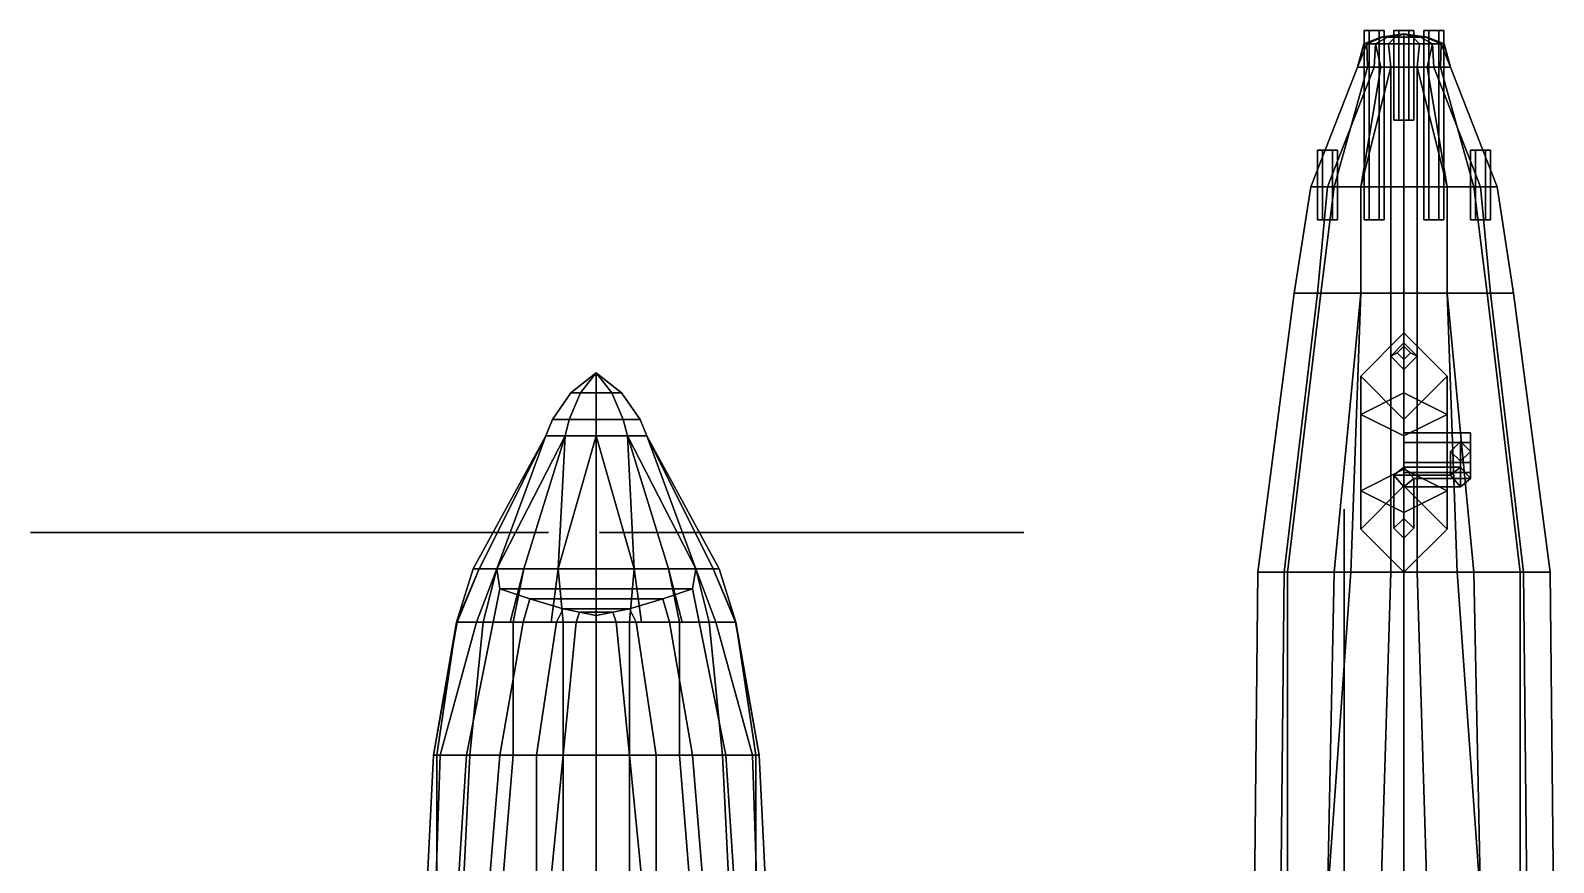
# Model space of a CAD drawing. Header units: millimetres. Extents: x -8 to 8, y -5.7 to 14.
# Drawn here: x -4.132 to 0.45, y 3.257 to 5.76 of the extents above; entities that cross this region are included whole.
import ezdxf

# ---------------------------------------------------------------- set-up
doc = ezdxf.new("R2010")
doc.units = ezdxf.units.MM
for name, color, linetype in [('cab', 3, 'Continuous'), ('doors', 5, 'Continuous'), ('hull_addons', 6, 'Continuous'), ('prop', 1, 'Continuous'), ('shassis', 3, 'Continuous'), ('wheels', 2, 'Continuous')]:
    doc.layers.add(name, color=color, linetype=linetype)

msp = doc.modelspace()

# ---------------------------------------------------------------- linework, layer by layer
for points in [[(-2.85, 3.98, 0.18), (-2.85, 3.98, 0.28), (-2.7819, 4.14, 0.2943), (-2.8, 4.14, 0.18)], [(-2.85, 3.98, 0.28), (-2.77, 3.98, 0.4386), (-2.7293, 4.14, 0.3975), (-2.7819, 4.14, 0.2943)], [(-2.8485, 3.98, 0.09), (-2.85, 3.98, 0.18), (-2.8, 4.14, 0.18), (-2.7819, 4.14, 0.0657)], [(-2.79, 3.98, -0.09), (-2.8485, 3.98, 0.09), (-2.7819, 4.14, 0.0657), (-2.7293, 4.14, -0.0375)], [(-2.6886, 3.98, -0.176), (-2.79, 3.98, -0.09), (-2.7293, 4.14, -0.0375), (-2.6475, 4.14, -0.1193)], [(-2.77, 3.98, 0.4386), (-2.68, 3.98, 0.536), (-2.6475, 4.14, 0.4793), (-2.7293, 4.14, 0.3975)], [(-2.566, 3.98, -0.2385), (-2.6886, 3.98, -0.176), (-2.6475, 4.14, -0.1193), (-2.5443, 4.14, -0.1719)], [(-2.68, 3.98, 0.536), (-2.53, 3.98, 0.5985), (-2.5443, 4.14, 0.5319), (-2.6475, 4.14, 0.4793)], [(-2.43, 3.98, -0.26), (-2.566, 3.98, -0.2385), (-2.5443, 4.14, -0.1719), (-2.43, 4.14, -0.19)], [(-2.53, 3.98, 0.5985), (-2.43, 3.98, 0.6), (-2.43, 4.14, 0.55), (-2.5443, 4.14, 0.5319)], [(-2.43, 3.98, 0.6), (-2.33, 3.98, 0.5985), (-2.3157, 4.14, 0.5319), (-2.43, 4.14, 0.55)], [(-2.294, 3.98, -0.2385), (-2.43, 3.98, -0.26), (-2.43, 4.14, -0.19), (-2.3157, 4.14, -0.1719)], [(-2.33, 3.98, 0.5985), (-2.18, 3.98, 0.536), (-2.2125, 4.14, 0.4793), (-2.3157, 4.14, 0.5319)], [(-2.1714, 3.98, -0.176), (-2.294, 3.98, -0.2385), (-2.3157, 4.14, -0.1719), (-2.2125, 4.14, -0.1193)], [(-2.18, 3.98, 0.536), (-2.09, 3.98, 0.4386), (-2.1307, 4.14, 0.3975), (-2.2125, 4.14, 0.4793)], [(-2.07, 3.98, -0.09), (-2.1714, 3.98, -0.176), (-2.2125, 4.14, -0.1193), (-2.1307, 4.14, -0.0375)], [(-2.09, 3.98, 0.4386), (-2.01, 3.98, 0.28), (-2.0781, 4.14, 0.2943), (-2.1307, 4.14, 0.3975)], [(-2.0115, 3.98, 0.09), (-2.07, 3.98, -0.09), (-2.1307, 4.14, -0.0375), (-2.0781, 4.14, 0.0657)], [(-2.01, 3.98, 0.28), (-2.01, 3.98, 0.18), (-2.06, 4.14, 0.18), (-2.0781, 4.14, 0.2943)], [(-2.01, 3.98, 0.18), (-2.0115, 3.98, 0.09), (-2.0781, 4.14, 0.0657), (-2.06, 4.14, 0.18)], [(-2.92, 3.58, 0.24), (-2.91, 3.58, 0.3), (-2.85, 3.98, 0.28), (-2.85, 3.98, 0.18)], [(-2.9, 3.58, -0.11), (-2.92, 3.58, -0.03), (-2.8485, 3.98, 0.09), (-2.79, 3.98, -0.09)], [(-2.92, 3.58, -0.03), (-2.92, 3.58, 0.24), (-2.85, 3.98, 0.18), (-2.8485, 3.98, 0.09)], [(-2.91, 3.58, 0.3), (-2.81, 3.58, 0.5), (-2.77, 3.98, 0.4386), (-2.85, 3.98, 0.28)], [(-2.81, 3.58, 0.5), (-2.68, 3.58, 0.61), (-2.68, 3.98, 0.536), (-2.77, 3.98, 0.4386)], [(-2.68, 3.58, 0.61), (-2.53, 3.58, 0.67), (-2.53, 3.98, 0.5985), (-2.68, 3.98, 0.536)], [(-2.53, 3.58, 0.67), (-2.43, 3.58, 0.67), (-2.43, 3.98, 0.6), (-2.53, 3.98, 0.5985)], [(-2.33, 3.98, 0.5985), (-2.43, 3.98, 0.6), (-2.43, 3.58, 0.67), (-2.33, 3.58, 0.67)], [(-2.18, 3.98, 0.536), (-2.33, 3.98, 0.5985), (-2.33, 3.58, 0.67), (-2.18, 3.58, 0.61)], [(-2.09, 3.98, 0.4386), (-2.18, 3.98, 0.536), (-2.18, 3.58, 0.61), (-2.05, 3.58, 0.5)], [(-2.01, 3.98, 0.28), (-2.09, 3.98, 0.4386), (-2.05, 3.58, 0.5), (-1.95, 3.58, 0.3)], [(-2.07, 3.98, -0.09), (-2.0115, 3.98, 0.09), (-1.94, 3.58, -0.03), (-1.96, 3.58, -0.11)], [(-2.0115, 3.98, 0.09), (-2.01, 3.98, 0.18), (-1.94, 3.58, 0.24), (-1.94, 3.58, -0.03)], [(-2.01, 3.98, 0.18), (-2.01, 3.98, 0.28), (-1.95, 3.58, 0.3), (-1.94, 3.58, 0.24)], [(-2.95, 2.97), (-2.95, 2.97, 0.26), (-2.92, 3.58, 0.24), (-2.92, 3.58, -0.03)], [(-2.92, 2.97, -0.17), (-2.95, 2.97), (-2.92, 3.58, -0.03), (-2.9, 3.58, -0.11)], [(-2.95, 2.97, 0.26), (-2.91, 2.97, 0.38), (-2.91, 3.58, 0.3), (-2.92, 3.58, 0.24)], [(-2.91, 2.97, 0.38), (-2.84, 2.97, 0.5), (-2.81, 3.58, 0.5), (-2.91, 3.58, 0.3)], [(-2.84, 2.97, 0.5), (-2.73, 2.97, 0.61), (-2.68, 3.58, 0.61), (-2.81, 3.58, 0.5)], [(-2.73, 2.97, 0.61), (-2.59, 2.97, 0.67), (-2.53, 3.58, 0.67), (-2.68, 3.58, 0.61)], [(-2.59, 2.97, 0.67), (-2.43, 2.97, 0.69), (-2.43, 3.58, 0.67), (-2.53, 3.58, 0.67)], [(-2.33, 3.58, 0.67), (-2.43, 3.58, 0.67), (-2.43, 2.97, 0.69), (-2.27, 2.97, 0.67)], [(-2.18, 3.58, 0.61), (-2.33, 3.58, 0.67), (-2.27, 2.97, 0.67), (-2.13, 2.97, 0.61)], [(-2.05, 3.58, 0.5), (-2.18, 3.58, 0.61), (-2.13, 2.97, 0.61), (-2.02, 2.97, 0.5)], [(-1.95, 3.58, 0.3), (-2.05, 3.58, 0.5), (-2.02, 2.97, 0.5), (-1.95, 2.97, 0.38)], [(-1.96, 3.58, -0.11), (-1.94, 3.58, -0.03), (-1.91, 2.97), (-1.94, 2.97, -0.17)], [(-1.94, 3.58, 0.24), (-1.95, 3.58, 0.3), (-1.95, 2.97, 0.38), (-1.91, 2.97, 0.26)], [(-1.94, 3.58, -0.03), (-1.94, 3.58, 0.24), (-1.91, 2.97, 0.26), (-1.91, 2.97)]]:
    msp.add_3dface(points)
at = {"layer": 'cab'}
for points in [[(-0.07, 5.74, -0.06), (-0.1212, 5.72, -0.06), (-0.112, 5.72, -0.0136), (-0.0647, 5.74, -0.0332)], [(-0.0647, 5.74, -0.0868), (-0.112, 5.72, -0.1064), (-0.1212, 5.72, -0.06), (-0.07, 5.74, -0.06)], [(-0.105, 5.76, 0.386), (-0.12, 5.76, 0.36), (-0.12, 5.19, 0.36), (-0.105, 5.19, 0.386)], [(-0.12, 5.76, 0.36), (-0.105, 5.76, 0.334), (-0.105, 5.19, 0.334), (-0.12, 5.19, 0.36)], [(-0.075, 5.76, 0.334), (-0.105, 5.76, 0.334), (-0.12, 5.76, 0.36), (-0.06, 5.76, 0.36)], [(-0.06, 5.76, 0.36), (-0.12, 5.76, 0.36), (-0.105, 5.76, 0.386), (-0.075, 5.76, 0.386)], [(-0.0647, 5.74, -0.0332), (-0.112, 5.72, -0.0136), (-0.0857, 5.72, 0.0257), (-0.0495, 5.74, -0.0105)], [(-0.0495, 5.74, -0.1095), (-0.0857, 5.72, -0.1457), (-0.112, 5.72, -0.1064), (-0.0647, 5.74, -0.0868)], [(-0.075, 5.76, 0.386), (-0.105, 5.76, 0.386), (-0.105, 5.19, 0.386), (-0.075, 5.19, 0.386)], [(-0.105, 5.76, 0.334), (-0.075, 5.76, 0.334), (-0.075, 5.19, 0.334), (-0.105, 5.19, 0.334)], [(-0.0495, 5.74, -0.0105), (-0.0857, 5.72, 0.0257), (-0.0464, 5.72, 0.052), (-0.0268, 5.74, 0.0047)], [(-0.0268, 5.74, -0.1247), (-0.0464, 5.72, -0.172), (-0.0857, 5.72, -0.1457), (-0.0495, 5.74, -0.1095)], [(-0.06, 5.76, 0.36), (-0.075, 5.76, 0.386), (-0.075, 5.19, 0.386), (-0.06, 5.19, 0.36)], [(-0.075, 5.76, 0.334), (-0.06, 5.76, 0.36), (-0.06, 5.19, 0.36), (-0.075, 5.19, 0.334)], [(0, 5.75, -0.06), (-0.07, 5.74, -0.06), (-0.0647, 5.74, -0.0332), (0, 5.75, -0.06)], [(0, 5.75, -0.06), (-0.0647, 5.74, -0.0868), (-0.07, 5.74, -0.06), (0, 5.75, -0.06)], [(0, 5.75, -0.06), (-0.0647, 5.74, -0.0332), (-0.0495, 5.74, -0.0105), (0, 5.75, -0.06)], [(0, 5.75, -0.06), (-0.0495, 5.74, -0.1095), (-0.0647, 5.74, -0.0868), (0, 5.75, -0.06)], [(0, 5.75, -0.06), (-0.0495, 5.74, -0.0105), (-0.0268, 5.74, 0.0047), (0, 5.75, -0.06)], [(0, 5.75, -0.06), (-0.0268, 5.74, -0.1247), (-0.0495, 5.74, -0.1095), (0, 5.75, -0.06)], [(-0.0268, 5.74, 0.0047), (-0.0464, 5.72, 0.052), (0, 5.72, 0.0612), (0, 5.74, 0.01)], [(0, 5.74, -0.13), (0, 5.72, -0.1812), (-0.0464, 5.72, -0.172), (-0.0268, 5.74, -0.1247)], [(-0.015, 5.76, 0.246), (-0.03, 5.76, 0.22), (-0.03, 5.49, 0.22), (-0.015, 5.49, 0.246)], [(-0.03, 5.76, 0.22), (-0.015, 5.76, 0.194), (-0.015, 5.49, 0.194), (-0.03, 5.49, 0.22)], [(0.03, 5.76, 0.22), (-0.03, 5.76, 0.22), (-0.015, 5.76, 0.246), (0.015, 5.76, 0.246)], [(0.015, 5.76, 0.194), (-0.015, 5.76, 0.194), (-0.03, 5.76, 0.22), (0.03, 5.76, 0.22)], [(0, 5.75, -0.06), (-0.0268, 5.74, 0.0047), (0, 5.74, 0.01), (0, 5.75, -0.06)], [(0, 5.75, -0.06), (0, 5.74, -0.13), (-0.0268, 5.74, -0.1247), (0, 5.75, -0.06)], [(0.015, 5.76, 0.246), (-0.015, 5.76, 0.246), (-0.015, 5.49, 0.246), (0.015, 5.49, 0.246)], [(-0.015, 5.76, 0.194), (0.015, 5.76, 0.194), (0.015, 5.49, 0.194), (-0.015, 5.49, 0.194)], [(0, 5.75, -0.06), (0, 5.74, 0.01), (0.0268, 5.74, 0.0047), (0, 5.75, -0.06)], [(0, 5.75, -0.06), (0.0268, 5.74, 0.0047), (0.0495, 5.74, -0.0105), (0, 5.75, -0.06)], [(0, 5.75, -0.06), (0.0495, 5.74, -0.0105), (0.0647, 5.74, -0.0332), (0, 5.75, -0.06)], [(0, 5.75, -0.06), (0.0647, 5.74, -0.0332), (0.07, 5.74, -0.06), (0, 5.75, -0.06)], [(0, 5.75, -0.06), (0.07, 5.74, -0.06), (0.0647, 5.74, -0.0868), (0, 5.75, -0.06)], [(0, 5.75, -0.06), (0.0647, 5.74, -0.0868), (0.0495, 5.74, -0.1095), (0, 5.75, -0.06)], [(0, 5.75, -0.06), (0.0495, 5.74, -0.1095), (0.0268, 5.74, -0.1247), (0, 5.75, -0.06)], [(0, 5.75, -0.06), (0.0268, 5.74, -0.1247), (0, 5.74, -0.13), (0, 5.75, -0.06)], [(0, 5.74, 0.01), (0, 5.72, 0.0612), (0.0464, 5.72, 0.052), (0.0268, 5.74, 0.0047)], [(0.0268, 5.74, -0.1247), (0.0464, 5.72, -0.172), (0, 5.72, -0.1812), (0, 5.74, -0.13)], [(0.03, 5.76, 0.22), (0.015, 5.76, 0.246), (0.015, 5.49, 0.246), (0.03, 5.49, 0.22)], [(0.015, 5.76, 0.194), (0.03, 5.76, 0.22), (0.03, 5.49, 0.22), (0.015, 5.49, 0.194)], [(0.0268, 5.74, 0.0047), (0.0464, 5.72, 0.052), (0.0857, 5.72, 0.0257), (0.0495, 5.74, -0.0105)], [(0.0495, 5.74, -0.1095), (0.0857, 5.72, -0.1457), (0.0464, 5.72, -0.172), (0.0268, 5.74, -0.1247)], [(0.0495, 5.74, -0.0105), (0.0857, 5.72, 0.0257), (0.112, 5.72, -0.0136), (0.0647, 5.74, -0.0332)], [(0.0647, 5.74, -0.0868), (0.112, 5.72, -0.1064), (0.0857, 5.72, -0.1457), (0.0495, 5.74, -0.1095)], [(0.075, 5.76, 0.386), (0.06, 5.76, 0.36), (0.06, 5.19, 0.36), (0.075, 5.19, 0.386)], [(0.06, 5.76, 0.36), (0.075, 5.76, 0.334), (0.075, 5.19, 0.334), (0.06, 5.19, 0.36)], [(0.105, 5.76, 0.334), (0.075, 5.76, 0.334), (0.06, 5.76, 0.36), (0.12, 5.76, 0.36)], [(0.12, 5.76, 0.36), (0.06, 5.76, 0.36), (0.075, 5.76, 0.386), (0.105, 5.76, 0.386)], [(0.0647, 5.74, -0.0332), (0.112, 5.72, -0.0136), (0.1212, 5.72, -0.06), (0.07, 5.74, -0.06)], [(0.07, 5.74, -0.06), (0.1212, 5.72, -0.06), (0.112, 5.72, -0.1064), (0.0647, 5.74, -0.0868)], [(0.105, 5.76, 0.386), (0.075, 5.76, 0.386), (0.075, 5.19, 0.386), (0.105, 5.19, 0.386)], [(0.075, 5.76, 0.334), (0.105, 5.76, 0.334), (0.105, 5.19, 0.334), (0.075, 5.19, 0.334)], [(0.12, 5.76, 0.36), (0.105, 5.76, 0.386), (0.105, 5.19, 0.386), (0.12, 5.19, 0.36)], [(0.105, 5.76, 0.334), (0.12, 5.76, 0.36), (0.12, 5.19, 0.36), (0.105, 5.19, 0.334)], [(-0.1212, 5.72, -0.06), (-0.14, 5.65, -0.03), (-0.14, 5.65, 0.05), (-0.112, 5.72, -0.0136)], [(-0.112, 5.72, -0.0136), (-0.14, 5.65, 0.05), (-0.09, 5.65, 0.12), (-0.0857, 5.72, 0.0257)], [(-0.112, 5.72, -0.1064), (-0.11, 5.65, -0.14), (-0.14, 5.65, -0.03), (-0.1212, 5.72, -0.06)], [(-0.0857, 5.72, -0.1457), (-0.07, 5.65, -0.22), (-0.11, 5.65, -0.14), (-0.112, 5.72, -0.1064)], [(-0.0857, 5.72, 0.0257), (-0.09, 5.65, 0.12), (-0.04, 5.65, 0.14), (-0.0464, 5.72, 0.052)], [(-0.0464, 5.72, -0.172), (-0.04, 5.65, -0.25), (-0.07, 5.65, -0.22), (-0.0857, 5.72, -0.1457)], [(-0.0464, 5.72, 0.052), (-0.04, 5.65, 0.14), (0, 5.65, 0.14), (0, 5.72, 0.0612)], [(0, 5.72, -0.1812), (0, 5.65, -0.25), (-0.04, 5.65, -0.25), (-0.0464, 5.72, -0.172)], [(0, 5.72, 0.0612), (0, 5.65, 0.14), (0.04, 5.65, 0.14), (0.0464, 5.72, 0.052)], [(0.0464, 5.72, -0.172), (0.04, 5.65, -0.25), (0, 5.65, -0.25), (0, 5.72, -0.1812)], [(0.0464, 5.72, 0.052), (0.04, 5.65, 0.14), (0.09, 5.65, 0.12), (0.0857, 5.72, 0.0257)], [(0.0857, 5.72, -0.1457), (0.07, 5.65, -0.22), (0.04, 5.65, -0.25), (0.0464, 5.72, -0.172)], [(0.112, 5.72, -0.1064), (0.11, 5.65, -0.14), (0.07, 5.65, -0.22), (0.0857, 5.72, -0.1457)], [(0.0857, 5.72, 0.0257), (0.09, 5.65, 0.12), (0.14, 5.65, 0.05), (0.112, 5.72, -0.0136)], [(0.1212, 5.72, -0.06), (0.14, 5.65, -0.03), (0.11, 5.65, -0.14), (0.112, 5.72, -0.1064)], [(0.112, 5.72, -0.0136), (0.14, 5.65, 0.05), (0.14, 5.65, -0.03), (0.1212, 5.72, -0.06)], [(-0.14, 5.65, -0.03), (-0.28, 5.29, 0.01), (-0.28, 5.29, 0.17), (-0.14, 5.65, 0.05)], [(-0.11, 5.65, -0.14), (-0.21, 5.29, -0.24), (-0.28, 5.29, 0.01), (-0.14, 5.65, -0.03)], [(-0.14, 5.65, 0.05), (-0.28, 5.29, 0.17), (-0.23, 5.29, 0.28), (-0.09, 5.65, 0.12)], [(-0.09, 5.65, 0.12), (-0.23, 5.29, 0.28), (-0.13, 5.29, 0.36), (-0.04, 5.65, 0.14)], [(-0.07, 5.65, -0.22), (-0.13, 5.29, -0.36), (-0.21, 5.29, -0.24), (-0.11, 5.65, -0.14)], [(-0.04, 5.65, -0.25), (-0.04, 5.29, -0.41), (-0.13, 5.29, -0.36), (-0.07, 5.65, -0.22)], [(-0.04, 5.65, 0.14), (-0.13, 5.29, 0.36), (0, 5.29, 0.39), (0, 5.65, 0.14)], [(0.04, 5.65, -0.25), (0.04, 5.29, -0.41), (-0.04, 5.29, -0.41), (-0.04, 5.65, -0.25)], [(0.13, 5.29, 0.36), (0.04, 5.65, 0.14), (0, 5.65, 0.14), (0, 5.29, 0.39)], [(0.04, 5.29, -0.41), (0.04, 5.65, -0.25), (0.07, 5.65, -0.22), (0.13, 5.29, -0.36)], [(0.23, 5.29, 0.28), (0.09, 5.65, 0.12), (0.04, 5.65, 0.14), (0.13, 5.29, 0.36)], [(0.13, 5.29, -0.36), (0.07, 5.65, -0.22), (0.11, 5.65, -0.14), (0.21, 5.29, -0.24)], [(0.28, 5.29, 0.17), (0.14, 5.65, 0.05), (0.09, 5.65, 0.12), (0.23, 5.29, 0.28)], [(0.21, 5.29, -0.24), (0.11, 5.65, -0.14), (0.14, 5.65, -0.03), (0.28, 5.29, 0.01)], [(0.28, 5.29, 0.01), (0.14, 5.65, -0.03), (0.14, 5.65, 0.05), (0.28, 5.29, 0.17)], [(-0.245, 5.4, 0.286), (-0.26, 5.4, 0.26), (-0.26, 5.19, 0.26), (-0.245, 5.19, 0.286)], [(-0.26, 5.4, 0.26), (-0.245, 5.4, 0.234), (-0.245, 5.19, 0.234), (-0.26, 5.19, 0.26)], [(-0.2, 5.4, 0.26), (-0.26, 5.4, 0.26), (-0.245, 5.4, 0.286), (-0.215, 5.4, 0.286)], [(-0.215, 5.4, 0.234), (-0.245, 5.4, 0.234), (-0.26, 5.4, 0.26), (-0.2, 5.4, 0.26)], [(-0.215, 5.4, 0.286), (-0.245, 5.4, 0.286), (-0.245, 5.19, 0.286), (-0.215, 5.19, 0.286)], [(-0.245, 5.4, 0.234), (-0.215, 5.4, 0.234), (-0.215, 5.19, 0.234), (-0.245, 5.19, 0.234)], [(-0.2, 5.4, 0.26), (-0.215, 5.4, 0.286), (-0.215, 5.19, 0.286), (-0.2, 5.19, 0.26)], [(-0.215, 5.4, 0.234), (-0.2, 5.4, 0.26), (-0.2, 5.19, 0.26), (-0.215, 5.19, 0.234)], [(0.215, 5.4, 0.286), (0.2, 5.4, 0.26), (0.2, 5.19, 0.26), (0.215, 5.19, 0.286)], [(0.2, 5.4, 0.26), (0.215, 5.4, 0.234), (0.215, 5.19, 0.234), (0.2, 5.19, 0.26)], [(0.26, 5.4, 0.26), (0.2, 5.4, 0.26), (0.215, 5.4, 0.286), (0.245, 5.4, 0.286)], [(0.245, 5.4, 0.234), (0.215, 5.4, 0.234), (0.2, 5.4, 0.26), (0.26, 5.4, 0.26)], [(0.245, 5.4, 0.286), (0.215, 5.4, 0.286), (0.215, 5.19, 0.286), (0.245, 5.19, 0.286)], [(0.215, 5.4, 0.234), (0.245, 5.4, 0.234), (0.245, 5.19, 0.234), (0.215, 5.19, 0.234)], [(0.26, 5.4, 0.26), (0.245, 5.4, 0.286), (0.245, 5.19, 0.286), (0.26, 5.19, 0.26)], [(0.245, 5.4, 0.234), (0.26, 5.4, 0.26), (0.26, 5.19, 0.26), (0.245, 5.19, 0.234)], [(-0.21, 5.29, -0.24), (-0.25, 4.97, -0.27), (-0.33, 4.97, 0.06), (-0.28, 5.29, 0.01)], [(-0.28, 5.29, 0.01), (-0.33, 4.97, 0.06), (-0.33, 4.97, 0.25), (-0.28, 5.29, 0.17)], [(-0.28, 5.29, 0.17), (-0.33, 4.97, 0.25), (-0.26, 4.97, 0.4), (-0.23, 5.29, 0.28)], [(-0.23, 5.29, 0.28), (-0.26, 4.97, 0.4), (-0.13, 4.97, 0.48), (-0.13, 5.29, 0.36)], [(-0.13, 5.29, -0.36), (-0.13, 4.97, -0.44), (-0.25, 4.97, -0.27), (-0.21, 5.29, -0.24)], [(-0.04, 5.29, -0.41), (-0.04, 4.97, -0.49), (-0.13, 4.97, -0.44), (-0.13, 5.29, -0.36)], [(-0.13, 5.29, 0.36), (-0.13, 4.97, 0.48), (0, 4.97, 0.51), (0, 5.29, 0.39)], [(0.04, 5.29, -0.41), (0.04, 4.97, -0.49), (-0.04, 4.97, -0.49), (-0.04, 5.29, -0.41)], [(0.13, 4.97, 0.48), (0.13, 5.29, 0.36), (0, 5.29, 0.39), (0, 4.97, 0.51)], [(0.04, 4.97, -0.49), (0.04, 5.29, -0.41), (0.13, 5.29, -0.36), (0.13, 4.97, -0.44)], [(0.13, 4.97, -0.44), (0.13, 5.29, -0.36), (0.21, 5.29, -0.24), (0.25, 4.97, -0.27)], [(0.26, 4.97, 0.4), (0.23, 5.29, 0.28), (0.13, 5.29, 0.36), (0.13, 4.97, 0.48)], [(0.25, 4.97, -0.27), (0.21, 5.29, -0.24), (0.28, 5.29, 0.01), (0.33, 4.97, 0.06)], [(0.33, 4.97, 0.25), (0.28, 5.29, 0.17), (0.23, 5.29, 0.28), (0.26, 4.97, 0.4)], [(0.33, 4.97, 0.06), (0.28, 5.29, 0.01), (0.28, 5.29, 0.17), (0.33, 4.97, 0.25)], [(-0.25, 4.97, -0.27), (-0.35, 4.13, -0.37), (-0.44, 4.13, -0.05), (-0.33, 4.97, 0.06)], [(-0.33, 4.97, 0.06), (-0.44, 4.13, -0.05), (-0.44, 4.13, 0.28), (-0.33, 4.97, 0.25)], [(-0.33, 4.97, 0.25), (-0.44, 4.13, 0.28), (-0.36, 4.13, 0.49), (-0.26, 4.97, 0.4)], [(-0.26, 4.97, 0.4), (-0.36, 4.13, 0.49), (-0.16, 4.13, 0.65), (-0.13, 4.97, 0.48)], [(-0.13, 4.97, -0.44), (-0.21, 4.13, -0.55), (-0.35, 4.13, -0.37), (-0.25, 4.97, -0.27)], [(-0.04, 4.97, -0.49), (-0.04, 4.13, -0.64), (-0.21, 4.13, -0.55), (-0.13, 4.97, -0.44)], [(-0.13, 4.97, 0.48), (-0.16, 4.13, 0.65), (0, 4.13, 0.68), (0, 4.97, 0.51)], [(0.04, 4.97, -0.49), (0.04, 4.13, -0.64), (-0.04, 4.13, -0.64), (-0.04, 4.97, -0.49)], [(0.16, 4.13, 0.65), (0.13, 4.97, 0.48), (0, 4.97, 0.51), (0, 4.13, 0.68)], [(0.04, 4.13, -0.64), (0.04, 4.97, -0.49), (0.13, 4.97, -0.44), (0.21, 4.13, -0.55)], [(0.21, 4.13, -0.55), (0.13, 4.97, -0.44), (0.25, 4.97, -0.27), (0.35, 4.13, -0.37)], [(0.36, 4.13, 0.49), (0.26, 4.97, 0.4), (0.13, 4.97, 0.48), (0.16, 4.13, 0.65)], [(0.35, 4.13, -0.37), (0.25, 4.97, -0.27), (0.33, 4.97, 0.06), (0.44, 4.13, -0.05)], [(0.44, 4.13, 0.28), (0.33, 4.97, 0.25), (0.26, 4.97, 0.4), (0.36, 4.13, 0.49)], [(0.44, 4.13, -0.05), (0.33, 4.97, 0.06), (0.33, 4.97, 0.25), (0.44, 4.13, 0.28)], [(-0.04, 4.78, -0.51), (0, 4.82, -0.51), (0, 4.81, -1.11), (-0.02, 4.79, -1.11)], [(0, 4.82, -0.51), (0.04, 4.78, -0.51), (0.02, 4.79, -1.11), (0, 4.81, -1.11)], [(0, 4.74, -0.51), (-0.04, 4.78, -0.51), (-0.02, 4.79, -1.11), (0, 4.77, -1.11)], [(0, 4.77, -1.11), (-0.02, 4.79, -1.11), (0, 4.81, -1.11), (0.02, 4.79, -1.11)], [(0.04, 4.78, -0.51), (0, 4.74, -0.51), (0, 4.77, -1.11), (0.02, 4.79, -1.11)], [(-0.44, 4.13, -0.05), (-0.45, 3.15, -0.05), (-0.45, 3.15, 0.25), (-0.44, 4.13, 0.28)], [(-0.35, 4.13, -0.37), (-0.35, 3.15, -0.44), (-0.45, 3.15, -0.05), (-0.44, 4.13, -0.05)], [(-0.44, 4.13, 0.28), (-0.45, 3.15, 0.25), (-0.37, 3.15, 0.5), (-0.36, 4.13, 0.49)], [(-0.36, 4.13, 0.49), (-0.37, 3.15, 0.5), (-0.23, 3.15, 0.68), (-0.16, 4.13, 0.65)], [(-0.21, 4.13, -0.55), (-0.23, 3.15, -0.62), (-0.35, 3.15, -0.44), (-0.35, 4.13, -0.37)], [(-0.04, 4.13, -0.64), (-0.07, 3.15, -0.71), (-0.23, 3.15, -0.62), (-0.21, 4.13, -0.55)], [(-0.16, 4.13, 0.65), (-0.23, 3.15, 0.68), (0, 3.15, 0.75), (0, 4.13, 0.68)], [(0.04, 4.13, -0.64), (0.07, 3.15, -0.71), (-0.07, 3.15, -0.71), (-0.04, 4.13, -0.64)], [(0.23, 3.15, 0.68), (0.16, 4.13, 0.65), (0, 4.13, 0.68), (0, 3.15, 0.75)], [(0.07, 3.15, -0.71), (0.04, 4.13, -0.64), (0.21, 4.13, -0.55), (0.23, 3.15, -0.62)], [(0.37, 3.15, 0.5), (0.36, 4.13, 0.49), (0.16, 4.13, 0.65), (0.23, 3.15, 0.68)], [(0.23, 3.15, -0.62), (0.21, 4.13, -0.55), (0.35, 4.13, -0.37), (0.35, 3.15, -0.44)], [(0.35, 3.15, -0.44), (0.35, 4.13, -0.37), (0.44, 4.13, -0.05), (0.45, 3.15, -0.05)], [(0.45, 3.15, 0.25), (0.44, 4.13, 0.28), (0.36, 4.13, 0.49), (0.37, 3.15, 0.5)], [(0.45, 3.15, -0.05), (0.44, 4.13, -0.05), (0.44, 4.13, 0.28), (0.45, 3.15, 0.25)]]:
    msp.add_3dface(points, dxfattribs=at)
at = {"layer": 'doors'}
msp.add_3dface([(-0.18, 3.19, -0.97), (-0.18, 4.32, -0.95), (-0.18, 4.32, -0.59), (-0.18, 3.19, -0.59)], dxfattribs=at)
at = {"layer": 'hull_addons'}
for points in [[(-2.74, 3.98, -0.36), (-2.79, 3.98, -0.09), (-2.7293, 4.14, -0.0375), (-2.72, 4.08, -0.22)], [(-2.72, 4.08, -0.22), (-2.7293, 4.14, -0.0375), (-2.1307, 4.14, -0.0375), (-2.14, 4.08, -0.22)], [(-2.14, 4.08, -0.22), (-2.1307, 4.14, -0.0375), (-2.07, 3.98, -0.09), (-2.12, 3.98, -0.36)], [(-2.65, 3.98, -0.49), (-2.74, 3.98, -0.36), (-2.72, 4.08, -0.22), (-2.63, 4.05, -0.35)], [(-2.63, 4.05, -0.35), (-2.72, 4.08, -0.22), (-2.14, 4.08, -0.22), (-2.23, 4.05, -0.35)], [(-2.23, 4.05, -0.35), (-2.14, 4.08, -0.22), (-2.12, 3.98, -0.36), (-2.21, 3.98, -0.49)], [(-2.55, 3.98, -0.54), (-2.65, 3.98, -0.49), (-2.63, 4.05, -0.35), (-2.53, 4.02, -0.45)], [(-2.53, 4.02, -0.45), (-2.63, 4.05, -0.35), (-2.23, 4.05, -0.35), (-2.33, 4.02, -0.45)], [(-2.33, 4.02, -0.45), (-2.23, 4.05, -0.35), (-2.21, 3.98, -0.49), (-2.31, 3.98, -0.54)], [(-2.49, 3.98, -0.56), (-2.55, 3.98, -0.54), (-2.53, 4.02, -0.45), (-2.48, 4.01, -0.5)], [(-2.48, 4.01, -0.5), (-2.53, 4.02, -0.45), (-2.33, 4.02, -0.45), (-2.38, 4.01, -0.5)], [(-2.43, 3.98, -0.56), (-2.49, 3.98, -0.56), (-2.48, 4.01, -0.5), (-2.43, 4, -0.54)], [(-2.43, 4, -0.54), (-2.48, 4.01, -0.5), (-2.38, 4.01, -0.5), (-2.43, 4, -0.54)], [(-2.43, 4, -0.54), (-2.38, 4.01, -0.5), (-2.37, 3.98, -0.56), (-2.43, 3.98, -0.56)], [(-2.38, 4.01, -0.5), (-2.33, 4.02, -0.45), (-2.31, 3.98, -0.54), (-2.37, 3.98, -0.56)], [(-2.82, 3.58, -0.38), (-2.9, 3.58, -0.11), (-2.79, 3.98, -0.09), (-2.74, 3.98, -0.36)], [(-2.72, 3.58, -0.55), (-2.82, 3.58, -0.38), (-2.74, 3.98, -0.36), (-2.65, 3.98, -0.49)], [(-2.61, 3.58, -0.62), (-2.72, 3.58, -0.55), (-2.65, 3.98, -0.49), (-2.55, 3.98, -0.54)], [(-2.53, 3.58, -0.64), (-2.61, 3.58, -0.62), (-2.55, 3.98, -0.54), (-2.49, 3.98, -0.56)], [(-2.43, 3.58, -0.65), (-2.53, 3.58, -0.64), (-2.49, 3.98, -0.56), (-2.43, 3.98, -0.56)], [(-2.43, 3.98, -0.56), (-2.37, 3.98, -0.56), (-2.33, 3.58, -0.64), (-2.43, 3.58, -0.65)], [(-2.37, 3.98, -0.56), (-2.31, 3.98, -0.54), (-2.25, 3.58, -0.62), (-2.33, 3.58, -0.64)], [(-2.31, 3.98, -0.54), (-2.21, 3.98, -0.49), (-2.14, 3.58, -0.55), (-2.25, 3.58, -0.62)], [(-2.21, 3.98, -0.49), (-2.12, 3.98, -0.36), (-2.04, 3.58, -0.38), (-2.14, 3.58, -0.55)], [(-2.12, 3.98, -0.36), (-2.07, 3.98, -0.09), (-1.96, 3.58, -0.11), (-2.04, 3.58, -0.38)], [(-2.86, 2.97, -0.38), (-2.92, 2.97, -0.17), (-2.9, 3.58, -0.11), (-2.82, 3.58, -0.38)], [(-2.77, 2.97, -0.55), (-2.86, 2.97, -0.38), (-2.82, 3.58, -0.38), (-2.72, 3.58, -0.55)], [(-2.61, 2.97, -0.64), (-2.77, 2.97, -0.55), (-2.72, 3.58, -0.55), (-2.61, 3.58, -0.62)], [(-2.53, 2.97, -0.66), (-2.61, 2.97, -0.64), (-2.61, 3.58, -0.62), (-2.53, 3.58, -0.64)], [(-2.43, 2.97, -0.67), (-2.53, 2.97, -0.66), (-2.53, 3.58, -0.64), (-2.43, 3.58, -0.65)], [(-2.43, 3.58, -0.65), (-2.33, 3.58, -0.64), (-2.33, 2.97, -0.66), (-2.43, 2.97, -0.67)], [(-2.33, 3.58, -0.64), (-2.25, 3.58, -0.62), (-2.25, 2.97, -0.64), (-2.33, 2.97, -0.66)], [(-2.25, 3.58, -0.62), (-2.14, 3.58, -0.55), (-2.09, 2.97, -0.55), (-2.25, 2.97, -0.64)], [(-2.14, 3.58, -0.55), (-2.04, 3.58, -0.38), (-2, 2.97, -0.38), (-2.09, 2.97, -0.55)], [(-2.04, 3.58, -0.38), (-1.96, 3.58, -0.11), (-1.94, 2.97, -0.17), (-2, 2.97, -0.38)]]:
    msp.add_3dface(points, dxfattribs=at)
at = {"layer": 'prop'}
for points in [[(-2.43, 4.73, 0.18), (-2.5061, 4.67, 0.2047), (-2.477, 4.67, 0.2447), (-2.43, 4.73, 0.18)], [(-2.43, 4.73, 0.18), (-2.5061, 4.67, 0.1553), (-2.5061, 4.67, 0.2047), (-2.43, 4.73, 0.18)], [(-2.43, 4.73, 0.18), (-2.477, 4.67, 0.1153), (-2.5061, 4.67, 0.1553), (-2.43, 4.73, 0.18)], [(-2.43, 4.73, 0.18), (-2.477, 4.67, 0.2447), (-2.43, 4.67, 0.26), (-2.43, 4.73, 0.18)], [(-2.43, 4.73, 0.18), (-2.43, 4.67, 0.1), (-2.477, 4.67, 0.1153), (-2.43, 4.73, 0.18)], [(-2.43, 4.73, 0.18), (-2.3539, 4.67, 0.2047), (-2.3539, 4.67, 0.1553), (-2.43, 4.73, 0.18)], [(-2.43, 4.73, 0.18), (-2.383, 4.67, 0.2447), (-2.3539, 4.67, 0.2047), (-2.43, 4.73, 0.18)], [(-2.43, 4.73, 0.18), (-2.43, 4.67, 0.26), (-2.383, 4.67, 0.2447), (-2.43, 4.73, 0.18)], [(-2.43, 4.73, 0.18), (-2.383, 4.67, 0.1153), (-2.43, 4.67, 0.1), (-2.43, 4.73, 0.18)], [(-2.43, 4.73, 0.18), (-2.3539, 4.67, 0.1553), (-2.383, 4.67, 0.1153), (-2.43, 4.73, 0.18)], [(-2.5061, 4.67, 0.1553), (-2.5618, 4.59, 0.1372), (-2.5618, 4.59, 0.2228), (-2.5061, 4.67, 0.2047)], [(-2.477, 4.67, 0.1153), (-2.5114, 4.59, 0.0679), (-2.5618, 4.59, 0.1372), (-2.5061, 4.67, 0.1553)], [(-2.5061, 4.67, 0.2047), (-2.5618, 4.59, 0.2228), (-2.5114, 4.59, 0.2921), (-2.477, 4.67, 0.2447)], [(-2.43, 4.67, 0.1), (-2.43, 4.59, 0.0414), (-2.5114, 4.59, 0.0679), (-2.477, 4.67, 0.1153)], [(-2.477, 4.67, 0.2447), (-2.5114, 4.59, 0.2921), (-2.43, 4.59, 0.3186), (-2.43, 4.67, 0.26)], [(-2.383, 4.67, 0.1153), (-2.3486, 4.59, 0.0679), (-2.43, 4.59, 0.0414), (-2.43, 4.67, 0.1)], [(-2.43, 4.67, 0.26), (-2.43, 4.59, 0.3186), (-2.3486, 4.59, 0.2921), (-2.383, 4.67, 0.2447)], [(-2.3539, 4.67, 0.1553), (-2.2982, 4.59, 0.1372), (-2.3486, 4.59, 0.0679), (-2.383, 4.67, 0.1153)], [(-2.383, 4.67, 0.2447), (-2.3486, 4.59, 0.2921), (-2.2982, 4.59, 0.2228), (-2.3539, 4.67, 0.2047)], [(-2.3539, 4.67, 0.2047), (-2.2982, 4.59, 0.2228), (-2.2982, 4.59, 0.1372), (-2.3539, 4.67, 0.1553)], [(-2.5618, 4.59, 0.1372), (-2.5822, 4.54, 0.1306), (-2.5822, 4.54, 0.2294), (-2.5618, 4.59, 0.2228)], [(-2.5114, 4.59, 0.0679), (-2.524, 4.54, 0.0506), (-2.5822, 4.54, 0.1306), (-2.5618, 4.59, 0.1372)], [(-2.5618, 4.59, 0.2228), (-2.5822, 4.54, 0.2294), (-2.524, 4.54, 0.3094), (-2.5114, 4.59, 0.2921)], [(-2.43, 4.59, 0.0414), (-2.43, 4.54, 0.02), (-2.524, 4.54, 0.0506), (-2.5114, 4.59, 0.0679)], [(-2.5114, 4.59, 0.2921), (-2.524, 4.54, 0.3094), (-2.43, 4.54, 0.34), (-2.43, 4.59, 0.3186)], [(-2.3486, 4.59, 0.0679), (-2.336, 4.54, 0.0506), (-2.43, 4.54, 0.02), (-2.43, 4.59, 0.0414)], [(-2.43, 4.59, 0.3186), (-2.43, 4.54, 0.34), (-2.336, 4.54, 0.3094), (-2.3486, 4.59, 0.2921)], [(-2.2982, 4.59, 0.1372), (-2.2778, 4.54, 0.1306), (-2.336, 4.54, 0.0506), (-2.3486, 4.59, 0.0679)], [(-2.3486, 4.59, 0.2921), (-2.336, 4.54, 0.3094), (-2.2778, 4.54, 0.2294), (-2.2982, 4.59, 0.2228)], [(-2.2982, 4.59, 0.2228), (-2.2778, 4.54, 0.2294), (-2.2778, 4.54, 0.1306), (-2.2982, 4.59, 0.1372)], [(-2.8, 4.14, 0.18), (-2.7819, 4.14, 0.2943), (-2.5822, 4.54, 0.2294), (-2.5822, 4.54, 0.1306)], [(-2.7819, 4.14, 0.0657), (-2.8, 4.14, 0.18), (-2.5822, 4.54, 0.1306)], [(-2.7293, 4.14, -0.0375), (-2.7819, 4.14, 0.0657), (-2.5822, 4.54, 0.1306), (-2.524, 4.54, 0.0506)], [(-2.7819, 4.14, 0.2943), (-2.7293, 4.14, 0.3975), (-2.5822, 4.54, 0.2294)], [(-2.6475, 4.14, -0.1193), (-2.7293, 4.14, -0.0375), (-2.524, 4.54, 0.0506)], [(-2.7293, 4.14, 0.3975), (-2.6475, 4.14, 0.4793), (-2.524, 4.54, 0.3094), (-2.5822, 4.54, 0.2294)], [(-2.5443, 4.14, -0.1719), (-2.6475, 4.14, -0.1193), (-2.524, 4.54, 0.0506), (-2.43, 4.54, 0.02)], [(-2.6475, 4.14, 0.4793), (-2.5443, 4.14, 0.5319), (-2.524, 4.54, 0.3094)], [(-2.43, 4.14, -0.19), (-2.5443, 4.14, -0.1719), (-2.43, 4.54, 0.02)], [(-2.5443, 4.14, 0.5319), (-2.43, 4.14, 0.55), (-2.43, 4.54, 0.34), (-2.524, 4.54, 0.3094)], [(-2.3157, 4.14, -0.1719), (-2.43, 4.14, -0.19), (-2.43, 4.54, 0.02), (-2.336, 4.54, 0.0506)], [(-2.43, 4.14, 0.55), (-2.3157, 4.14, 0.5319), (-2.43, 4.54, 0.34)], [(-2.3157, 4.14, 0.5319), (-2.2125, 4.14, 0.4793), (-2.336, 4.54, 0.3094), (-2.43, 4.54, 0.34)], [(-2.2125, 4.14, -0.1193), (-2.3157, 4.14, -0.1719), (-2.336, 4.54, 0.0506)], [(-2.1307, 4.14, -0.0375), (-2.2125, 4.14, -0.1193), (-2.336, 4.54, 0.0506), (-2.2778, 4.54, 0.1306)], [(-2.1307, 4.14, 0.3975), (-2.0781, 4.14, 0.2943), (-2.2778, 4.54, 0.2294), (-2.336, 4.54, 0.3094)], [(-2.2125, 4.14, 0.4793), (-2.1307, 4.14, 0.3975), (-2.336, 4.54, 0.3094)], [(-2.0781, 4.14, 0.2943), (-2.06, 4.14, 0.18), (-2.2778, 4.54, 0.2294)], [(-2.06, 4.14, 0.18), (-2.0781, 4.14, 0.0657), (-2.2778, 4.54, 0.1306), (-2.2778, 4.54, 0.2294)], [(-2.0781, 4.14, 0.0657), (-2.1307, 4.14, -0.0375), (-2.2778, 4.54, 0.1306)], [(-4.1059, 4.25, -0.3373), (-4.1322, 4.25, -0.2716), (-4.0853, 4.25, -0.233), (-4.0463, 4.25, -0.3606)], [(-4.0463, 4.25, -0.3606), (-4.0853, 4.25, -0.233), (-3.9677, 4.25, -0.1766), (-3.9483, 4.25, -0.3502)], [(-3.9483, 4.25, -0.3502), (-3.9677, 4.25, -0.1766), (-3.6136, 4.25, -0.0299), (-3.5492, 4.25, -0.2814)], [(-3.5492, 4.25, -0.2814), (-3.6136, 4.25, -0.0299), (-3.3684, 4.25, 0.0654), (-3.325, 4.25, -0.2097)], [(-3.325, 4.25, -0.2097), (-3.3684, 4.25, 0.0654), (-3.2445, 4.25, 0.0908), (-3.1925, 4.25, -0.1794)], [(-3.1925, 4.25, -0.1794), (-3.2445, 4.25, 0.0908), (-3.1069, 4.25, 0.1125), (-3.0389, 4.25, -0.1254)], [(-3.0389, 4.25, -0.1254), (-3.1069, 4.25, 0.1125), (-2.5899, 4.25, 0.157), (-2.5736, 4.25, 0.1087)], [(-2.39, 4.25, 0.86), (-2.15, 4.25, 0.8), (-2.37, 4.25, 0.33), (-2.42, 4.25, 0.34)], [(-2.36, 4.25, 1.02), (-2.1, 4.25, 0.93), (-2.15, 4.25, 0.8), (-2.39, 4.25, 0.86)], [(-2.32, 4.25, 1.15), (-2.06, 4.25, 1.05), (-2.1, 4.25, 0.93), (-2.36, 4.25, 1.02)], [(-1.8611, 4.25, -0.1946), (-2.0331, 4.25, -0.3725), (-2.3301, 4.25, 0.053), (-2.2964, 4.25, 0.0913)], [(-2.27, 4.25, 1.38), (-2.02, 4.25, 1.31), (-2.06, 4.25, 1.05), (-2.32, 4.25, 1.15)], [(-2.13, 4.25, 1.76), (-1.97, 4.25, 1.69), (-2.02, 4.25, 1.31), (-2.27, 4.25, 1.38)], [(-2.09, 4.25, 1.85), (-1.96, 4.25, 1.82), (-1.97, 4.25, 1.69), (-2.13, 4.25, 1.76)], [(-2.04, 4.25, 1.89), (-1.97, 4.25, 1.88), (-1.96, 4.25, 1.82), (-2.09, 4.25, 1.85)], [(-1.7375, 4.25, -0.3006), (-1.9455, 4.25, -0.4808), (-2.0331, 4.25, -0.3725), (-1.8611, 4.25, -0.1946)], [(-1.645, 4.25, -0.4003), (-1.8616, 4.25, -0.5754), (-1.9455, 4.25, -0.4808), (-1.7375, 4.25, -0.3006)], [(-1.4708, 4.25, -0.5586), (-1.6564, 4.25, -0.7401), (-1.8616, 4.25, -0.5754), (-1.645, 4.25, -0.4003)], [(-1.2117, 4.25, -0.8698), (-1.3523, 4.25, -0.9734), (-1.6564, 4.25, -0.7401), (-1.4708, 4.25, -0.5586)], [(-1.1537, 4.25, -0.9494), (-1.2447, 4.25, -1.047), (-1.3523, 4.25, -0.9734), (-1.2117, 4.25, -0.8698)], [(-1.1441, 4.25, -1.0127), (-1.1878, 4.25, -1.0684), (-1.2447, 4.25, -1.047), (-1.1537, 4.25, -0.9494)]]:
    msp.add_3dface(points, dxfattribs=at)
at = {"layer": 'shassis'}
for points in [[(0, 4.52, -1.772), (0, 4.55, -1.72), (0.2, 4.55, -1.72), (0.2, 4.52, -1.772)], [(0, 4.55, -1.72), (0, 4.52, -1.668), (0.2, 4.52, -1.668), (0.2, 4.55, -1.72)], [(0.2, 4.46, -1.772), (0.2, 4.52, -1.772), (0.2, 4.55, -1.72), (0.2, 4.43, -1.72)], [(0.2, 4.43, -1.72), (0.2, 4.55, -1.72), (0.2, 4.52, -1.668), (0.2, 4.46, -1.668)], [(0, 4.46, -1.772), (0, 4.52, -1.772), (0.2, 4.52, -1.772), (0.2, 4.46, -1.772)], [(0, 4.52, -1.668), (0, 4.46, -1.668), (0.2, 4.46, -1.668), (0.2, 4.52, -1.668)], [(0.17, 4.523, -1.7345), (0.14, 4.4935, -1.7397), (0.14, 4.4223, -1.3359), (0.17, 4.4466, -1.3012)], [(0.14, 4.4935, -1.7397), (0.17, 4.4639, -1.7449), (0.17, 4.3875, -1.3116), (0.14, 4.4223, -1.3359)], [(0.2, 4.4935, -1.7397), (0.17, 4.523, -1.7345), (0.17, 4.4466, -1.3012), (0.2, 4.4119, -1.2768)], [(0.17, 4.4639, -1.7449), (0.2, 4.4935, -1.7397), (0.2, 4.4119, -1.2768), (0.17, 4.3875, -1.3116)], [(0, 4.4466, -1.3012), (-0.03, 4.4223, -1.3359), (-0.03, 4.2625, -0.4299), (0, 4.2921, -0.4247)], [(0.17, 4.4466, -1.3012), (0.14, 4.4223, -1.3359), (-0.03, 4.4223, -1.3359), (0, 4.4466, -1.3012)], [(0, 4.43, -1.72), (0, 4.46, -1.772), (0.2, 4.46, -1.772), (0.2, 4.43, -1.72)], [(0, 4.46, -1.668), (0, 4.43, -1.72), (0.2, 4.43, -1.72), (0.2, 4.46, -1.668)], [(0.03, 4.4119, -1.2768), (0, 4.4466, -1.3012), (0, 4.2921, -0.4247), (0.03, 4.2625, -0.4299)], [(0.2, 4.4119, -1.2768), (0.17, 4.4466, -1.3012), (0, 4.4466, -1.3012), (0.03, 4.4119, -1.2768)], [(-0.03, 4.4223, -1.3359), (0, 4.3875, -1.3116), (0, 4.233, -0.4351), (-0.03, 4.2625, -0.4299)], [(0.14, 4.4223, -1.3359), (0.17, 4.3875, -1.3116), (0, 4.3875, -1.3116), (-0.03, 4.4223, -1.3359)], [(0, 4.3875, -1.3116), (0.03, 4.4119, -1.2768), (0.03, 4.2625, -0.4299), (0, 4.233, -0.4351)], [(0.17, 4.3875, -1.3116), (0.2, 4.4119, -1.2768), (0.03, 4.4119, -1.2768), (0, 4.3875, -1.3116)]]:
    msp.add_3dface(points, dxfattribs=at)
at = {"layer": 'wheels'}
for points in [[(0, 4.67, -2.0318), (-0.13, 4.605, -1.9192), (-0.13, 4.72, -1.72), (0, 4.85, -1.72)], [(0, 4.85, -1.72), (-0.13, 4.72, -1.72), (-0.13, 4.605, -1.5208), (0, 4.67, -1.4082)], [(0.13, 4.605, -1.9192), (0, 4.67, -2.0318), (0, 4.85, -1.72), (0.13, 4.72, -1.72)], [(0.13, 4.72, -1.72), (0, 4.85, -1.72), (0, 4.67, -1.4082), (0.13, 4.605, -1.5208)], [(-0.13, 4.605, -1.9192), (0, 4.54, -1.8066), (0, 4.59, -1.72), (-0.13, 4.72, -1.72)], [(-0.13, 4.72, -1.72), (0, 4.59, -1.72), (0, 4.54, -1.6334), (-0.13, 4.605, -1.5208)], [(0, 4.54, -1.8066), (0.13, 4.605, -1.9192), (0.13, 4.72, -1.72), (0, 4.59, -1.72)], [(0, 4.59, -1.72), (0.13, 4.72, -1.72), (0.13, 4.605, -1.5208), (0, 4.54, -1.6334)], [(0, 4.31, -2.0318), (-0.13, 4.375, -1.9192), (-0.13, 4.605, -1.9192), (0, 4.67, -2.0318)], [(0, 4.67, -1.4082), (-0.13, 4.605, -1.5208), (-0.13, 4.375, -1.5208), (0, 4.31, -1.4082)], [(0.13, 4.375, -1.9192), (0, 4.31, -2.0318), (0, 4.67, -2.0318), (0.13, 4.605, -1.9192)], [(0.13, 4.605, -1.5208), (0, 4.67, -1.4082), (0, 4.31, -1.4082), (0.13, 4.375, -1.5208)], [(-0.13, 4.375, -1.9192), (0, 4.44, -1.8066), (0, 4.54, -1.8066), (-0.13, 4.605, -1.9192)], [(-0.13, 4.605, -1.5208), (0, 4.54, -1.6334), (0, 4.44, -1.6334), (-0.13, 4.375, -1.5208)], [(0, 4.44, -1.8066), (0.13, 4.375, -1.9192), (0.13, 4.605, -1.9192), (0, 4.54, -1.8066)], [(0, 4.54, -1.6334), (0.13, 4.605, -1.5208), (0.13, 4.375, -1.5208), (0, 4.44, -1.6334)], [(0, 4.59, -1.72), (0, 4.54, -1.6334), (0, 4.44, -1.6334), (0, 4.39, -1.72)], [(0, 4.54, -1.8066), (0, 4.59, -1.72), (0, 4.39, -1.72), (0, 4.44, -1.8066)], [(-0.13, 4.26, -1.72), (0, 4.39, -1.72), (0, 4.44, -1.8066), (-0.13, 4.375, -1.9192)], [(-0.13, 4.375, -1.5208), (0, 4.44, -1.6334), (0, 4.39, -1.72), (-0.13, 4.26, -1.72)], [(0, 4.39, -1.72), (0.13, 4.26, -1.72), (0.13, 4.375, -1.9192), (0, 4.44, -1.8066)], [(0, 4.44, -1.6334), (0.13, 4.375, -1.5208), (0.13, 4.26, -1.72), (0, 4.39, -1.72)], [(0, 4.13, -1.72), (-0.13, 4.26, -1.72), (-0.13, 4.375, -1.9192), (0, 4.31, -2.0318)], [(0, 4.31, -1.4082), (-0.13, 4.375, -1.5208), (-0.13, 4.26, -1.72), (0, 4.13, -1.72)], [(0.13, 4.26, -1.72), (0, 4.13, -1.72), (0, 4.31, -2.0318), (0.13, 4.375, -1.9192)], [(0.13, 4.375, -1.5208), (0, 4.31, -1.4082), (0, 4.13, -1.72), (0.13, 4.26, -1.72)]]:
    msp.add_3dface(points, dxfattribs=at)

doc.saveas('drawing.dxf')
